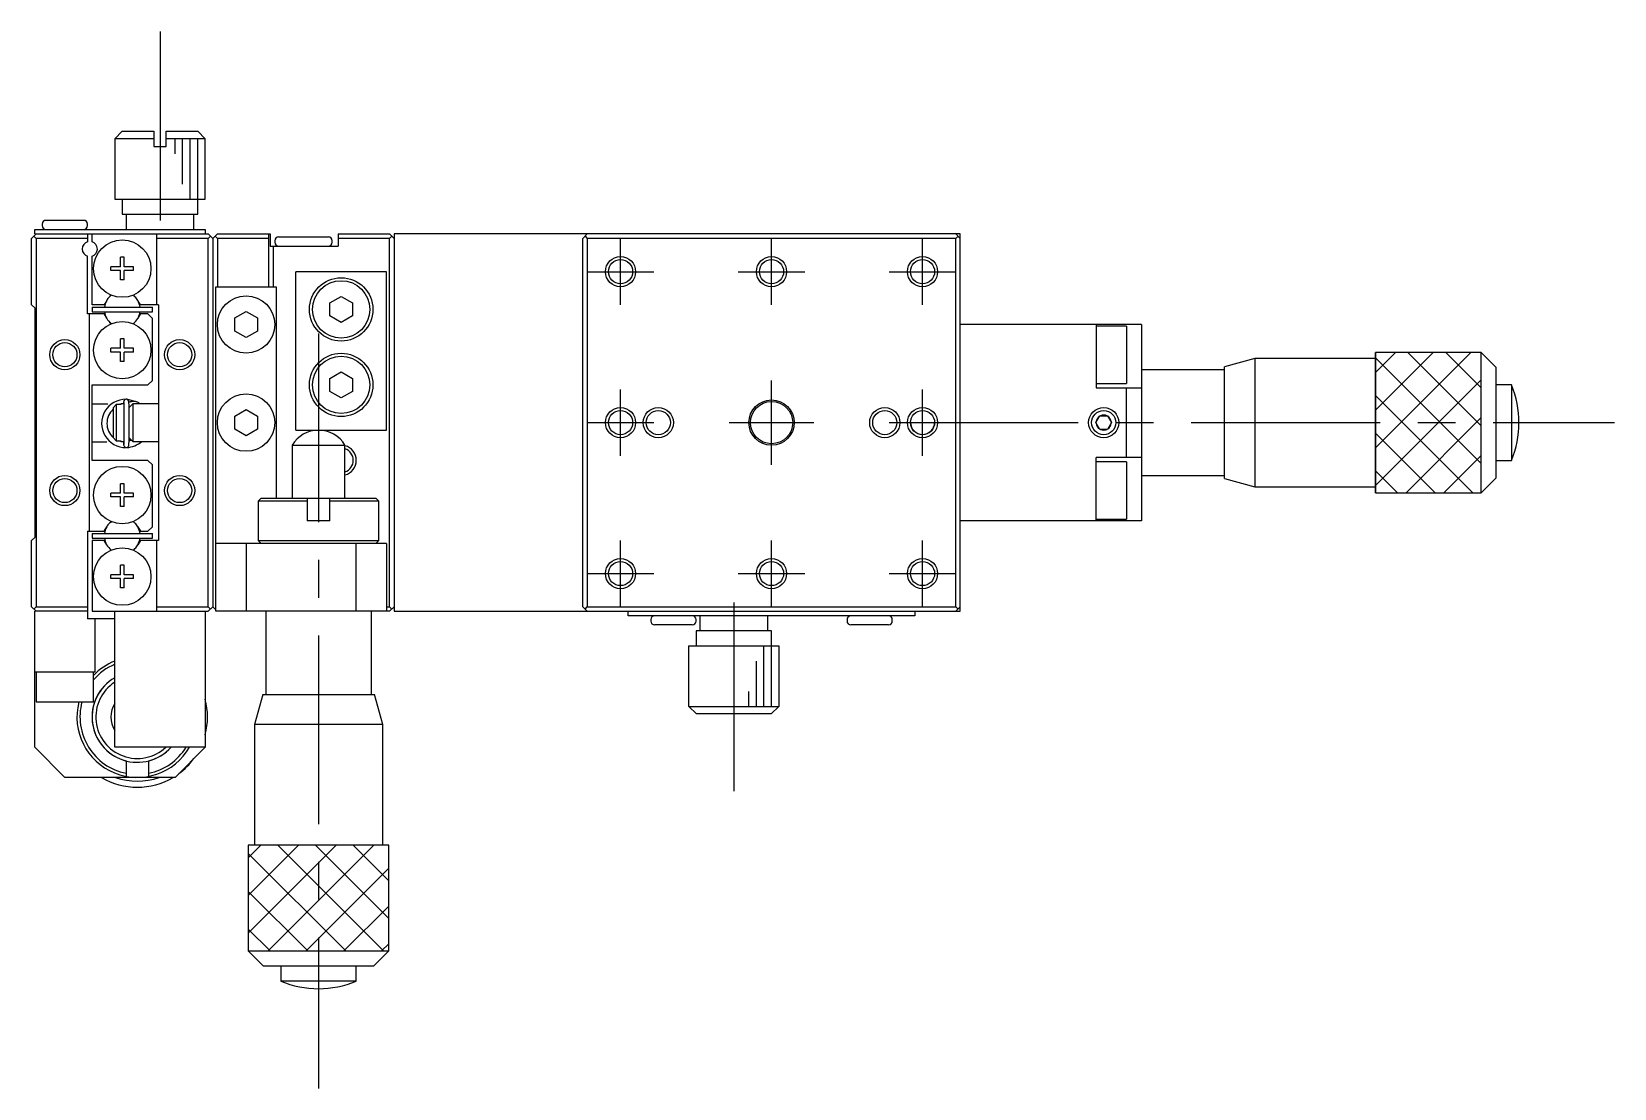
# Model space of a CAD drawing. Extents: x -23 to 401, y 1 to 303.
# Drawn here: x 32.5 to 137.3, y 125.4 to 195.4 of the extents above; entities that cross this region are included whole.
import ezdxf

# ---------------------------------------------------------------- set-up
doc = ezdxf.new("R2010")
doc.units = 0
doc.header["$LTSCALE"] = 10
doc.linetypes.add('CENTER', pattern=[2, 1.25, -0.25, 0.25, -0.25])
doc.layers.get('0').update_dxf_attribs({"linetype": 'CONTINUOUS'})
doc.layers.add('CENTER', color=1, linetype='CENTER')

msp = doc.modelspace()

# ---------------------------------------------------------------- linework, layer by layer
at = {"color": 7, "linetype": 'CONTINUOUS'}
for p, q in [((38.507842, 188.818503), (38.007842, 188.318503)), ((38.507842, 188.818503), (40.607842, 188.818503)), ((40.607842, 188.818503), (40.607842, 187.818503)), ((41.407842, 188.818503), (43.507842, 188.818503)), ((41.407842, 187.818503), (41.407842, 188.818503)), ((44.007842, 188.318503), (43.507842, 188.818503)), ((40.607842, 188.318503), (38.007842, 188.318503)), ((38.007842, 188.318503), (38.007842, 184.318503)), ((40.607842, 187.818503), (41.407842, 187.818503)), ((44.007842, 188.318503), (41.407842, 188.318503)), ((44.007842, 184.318503), (44.007842, 188.318503)), ((38.007842, 184.318503), (44.007842, 184.318503)), ((38.507842, 184.318503), (38.507842, 183.318503)), ((43.507842, 183.318503), (43.507842, 184.318503)), ((33.207842, 182.668503), (33.207842, 182.568503)), ((35.957842, 182.918503), (33.457842, 182.918503)), ((36.207842, 182.568503), (36.207842, 182.668503)), ((38.507842, 183.318503), (43.507842, 183.318503)), ((38.757842, 183.318503), (38.757842, 182.318503)), ((43.257842, 182.318503), (43.257842, 183.318503)), ((32.507842, 181.718503), (32.807842, 182.018503)), ((32.507842, 177.318503), (32.507842, 181.718503)), ((32.807842, 181.718503), (32.657842, 181.868503)), ((32.707842, 182.018503), (32.707842, 182.318503)), ((32.707842, 182.318503), (44.007842, 182.318503)), ((32.707842, 182.018503), (44.207842, 182.018503)), ((32.807842, 181.718503), (32.807842, 157.318503)), ((36.207842, 181.718503), (32.807842, 181.718503)), ((36.207842, 182.018503), (36.207842, 181.495473)), ((36.507842, 181.495473), (36.507842, 182.018503)), ((40.807842, 177.318503), (40.807842, 182.018503)), ((44.207842, 181.718503), (40.807842, 181.718503)), ((44.007842, 182.318503), (44.007842, 182.018503)), ((44.207842, 182.018503), (44.507842, 181.718503)), ((44.357842, 181.868503), (44.207842, 181.718503)), ((44.207842, 157.318503), (44.207842, 181.718503)), ((44.507842, 181.718503), (44.807842, 182.018503)), ((44.507842, 181.718503), (44.507842, 157.318503)), ((44.807842, 181.718503), (44.657842, 181.868503)), ((44.807842, 182.018503), (48.307842, 182.018503)), ((48.207842, 181.718503), (44.807842, 181.718503)), ((44.807842, 181.718503), (44.807842, 178.518503)), ((48.207842, 178.518503), (48.207842, 182.018503)), ((48.307842, 182.018503), (48.307842, 181.218503)), ((48.607842, 181.568503), (48.607842, 181.468503)), ((48.857842, 181.818503), (52.157842, 181.818503)), ((52.407842, 181.468503), (52.407842, 181.568503)), ((52.807842, 182.018503), (56.207842, 182.018503)), ((52.807842, 182.018503), (52.807842, 181.218503)), ((56.207842, 181.718503), (52.807842, 181.718503)), ((56.507842, 181.718503), (56.207842, 182.018503)), ((56.357842, 181.868503), (56.207842, 181.718503)), ((56.207842, 157.318503), (56.207842, 181.718503)), ((56.507842, 182.018503), (56.507842, 157.018503)), ((94.007842, 182.018503), (56.507842, 182.018503)), ((69.307842, 182.018503), (69.007842, 181.718503)), ((69.007842, 157.318503), (69.007842, 181.718503)), ((69.157842, 181.868503), (69.307842, 181.718503)), ((93.707842, 181.718503), (69.307842, 181.718503)), ((69.307842, 181.718503), (69.307842, 157.318503)), ((94.007842, 181.718503), (93.707842, 182.018503)), ((93.707842, 181.718503), (93.857842, 181.868503)), ((93.707842, 157.318503), (93.707842, 181.718503)), ((94.007842, 157.018503), (94.007842, 182.018503)), ((36.207842, 176.718503), (36.207842, 180.541534)), ((36.507842, 177.318503), (36.507842, 180.541534)), ((38.382842, 179.843503), (38.382842, 180.468503)), ((38.632842, 180.468503), (38.382842, 180.468503)), ((38.632842, 179.843503), (38.632842, 180.468503)), ((48.307842, 181.218503), (52.807842, 181.218503)), ((48.507842, 181.218503), (48.507842, 178.518503)), ((37.757842, 179.593503), (37.757842, 179.843503)), ((38.382842, 179.843503), (37.757842, 179.843503)), ((38.382842, 179.593503), (37.757842, 179.593503)), ((38.382842, 178.968503), (38.382842, 179.593503)), ((39.257842, 179.843503), (38.632842, 179.843503)), ((39.257842, 179.593503), (38.632842, 179.593503)), ((38.632842, 178.968503), (38.632842, 179.593503)), ((39.257842, 179.593503), (39.257842, 179.843503)), ((50.007842, 169.018503), (50.007842, 179.518503)), ((56.007842, 179.518503), (50.007842, 179.518503)), ((56.007842, 169.018503), (56.007842, 179.518503)), ((38.632842, 178.968503), (38.382842, 178.968503)), ((44.707842, 178.518503), (48.707842, 178.518503)), ((44.707842, 157.018503), (44.707842, 178.518503)), ((48.707842, 178.518503), (48.707842, 164.518503)), ((32.507842, 177.318503), (32.707842, 177.118503)), ((37.306376, 177.318503), (36.507842, 177.318503)), ((36.507842, 177.168503), (40.507842, 177.168503)), ((36.507842, 177.168503), (36.507842, 176.868503)), ((37.476839, 177.613753), (37.306376, 177.318503)), ((39.709308, 177.318503), (39.538846, 177.613753)), ((40.907842, 177.318503), (39.709308, 177.318503)), ((40.507842, 176.868503), (40.507842, 177.168503)), ((40.907842, 177.318503), (40.907842, 161.718503)), ((52.257842, 177.451516), (53.007842, 177.884529)), ((52.257842, 176.585491), (52.257842, 177.451516)), ((53.007842, 177.884529), (53.757842, 177.451516)), ((53.757842, 177.451516), (53.757842, 176.585491)), ((32.707842, 177.118503), (32.707842, 161.918503)), ((37.306376, 176.718503), (36.207842, 176.718503)), ((36.307842, 176.718503), (36.307842, 162.318503)), ((36.507842, 176.868503), (40.507842, 176.868503)), ((37.476839, 176.423253), (37.306376, 176.718503)), ((39.709308, 176.718503), (39.538846, 176.423253)), ((40.207842, 176.718503), (39.709308, 176.718503)), ((40.507842, 176.418503), (40.207842, 176.718503)), ((40.507842, 172.318503), (40.507842, 176.418503)), ((45.957842, 176.451516), (46.707842, 176.884529)), ((45.957842, 175.585491), (45.957842, 176.451516)), ((46.707842, 176.884529), (47.457842, 176.451516)), ((47.457842, 176.451516), (47.457842, 175.585491)), ((53.007842, 176.152478), (52.257842, 176.585491)), ((53.757842, 176.585491), (53.007842, 176.152478)), ((38.382842, 174.443503), (38.382842, 175.068503)), ((38.632842, 175.068503), (38.382842, 175.068503)), ((38.632842, 174.443503), (38.632842, 175.068503)), ((46.707842, 175.152478), (45.957842, 175.585491)), ((47.457842, 175.585491), (46.707842, 175.152478)), ((106.007842, 176.018503), (94.007842, 176.018503)), ((103.007842, 176.018503), (103.007842, 171.818503)), ((105.007842, 175.918503), (103.007842, 175.918503)), ((105.007842, 175.918503), (105.007842, 172.118581)), ((106.007842, 176.018503), (106.007842, 163.018503)), ((37.757842, 174.193503), (37.757842, 174.443503)), ((38.382842, 174.443503), (37.757842, 174.443503)), ((38.382842, 174.193503), (37.757842, 174.193503)), ((38.382842, 173.568503), (38.382842, 174.193503)), ((39.257842, 174.443503), (38.632842, 174.443503)), ((39.257842, 174.193503), (38.632842, 174.193503)), ((38.632842, 173.568503), (38.632842, 174.193503)), ((39.257842, 174.193503), (39.257842, 174.443503)), ((121.507842, 164.868503), (121.507842, 174.168503)), ((128.507842, 174.168503), (121.507842, 174.168503)), ((121.507842, 174.168503), (121.507842, 164.868503)), ((129.507842, 173.168503), (128.507842, 174.168503)), ((128.507842, 164.868503), (128.507842, 174.168503)), ((38.632842, 173.568503), (38.382842, 173.568503)), ((111.507842, 173.018503), (106.007842, 173.018503)), ((113.507842, 173.768503), (111.507842, 173.218503)), ((111.507842, 165.818503), (111.507842, 173.218503)), ((121.507842, 173.768503), (113.507842, 173.768503)), ((113.507842, 173.768503), (113.507842, 165.268503)), ((129.507842, 165.868503), (129.507842, 173.168503)), ((36.507842, 172.018503), (40.207842, 172.018503)), ((36.507842, 167.018503), (36.507842, 172.018503)), ((40.207842, 172.018503), (40.507842, 172.318503)), ((52.257842, 172.451516), (53.007842, 172.884529)), ((52.257842, 171.585491), (52.257842, 172.451516)), ((53.007842, 172.884529), (53.757842, 172.451516)), ((53.757842, 172.451516), (53.757842, 171.585491)), ((103.007842, 172.118503), (105.007842, 172.118503)), ((130.507842, 172.018503), (129.507842, 172.018503)), ((130.507842, 172.018503), (130.507842, 167.018503)), ((38.619253, 170.971949), (38.594877, 170.848751)), ((38.606223, 170.859014), (38.606223, 168.079359)), ((38.688421, 171.045501), (38.619253, 170.971949)), ((38.787597, 171.068833), (38.688421, 171.045501)), ((38.884402, 171.032065), (38.787597, 171.068833)), ((39.492687, 170.878462), (38.803031, 171.067238)), ((38.943282, 170.949056), (38.884402, 171.032065)), ((38.970404, 170.863835), (38.95736, 170.857702)), ((39.001128, 170.876965), (38.970404, 170.863835)), ((39.032461, 170.888545), (39.001128, 170.876965)), ((39.064325, 170.898546), (39.032461, 170.888545)), ((39.096642, 170.906946), (39.064325, 170.898546)), ((39.129332, 170.913722), (39.096642, 170.906946)), ((39.162315, 170.918859), (39.129332, 170.913722)), ((39.195511, 170.922345), (39.162315, 170.918859)), ((39.228837, 170.92417), (39.195511, 170.922345)), ((39.262212, 170.92433), (39.228837, 170.92417)), ((39.295554, 170.922825), (39.262212, 170.92433)), ((39.328781, 170.919659), (39.295554, 170.922825)), ((39.361811, 170.914838), (39.328781, 170.919659)), ((39.394563, 170.908374), (39.361811, 170.914838)), ((39.426957, 170.900284), (39.394563, 170.908374)), ((39.458913, 170.890586), (39.426957, 170.900284)), ((39.490352, 170.879304), (39.458913, 170.890586)), ((39.521197, 170.866466), (39.490352, 170.879304)), ((39.551371, 170.852102), (39.521197, 170.866466)), ((39.580798, 170.836248), (39.551371, 170.852102)), ((53.007842, 171.152478), (52.257842, 171.585491)), ((53.757842, 171.585491), (53.007842, 171.152478)), ((103.007842, 171.818503), (106.007842, 171.818503)), ((105.007842, 167.218503), (105.007842, 171.818503)), ((37.562076, 170.748503), (36.507842, 170.748503)), ((38.107842, 170.718503), (37.907842, 170.508453)), ((37.907842, 170.508453), (37.907842, 168.528554)), ((38.107842, 170.718503), (38.107842, 168.318503)), ((38.407842, 170.718503), (38.107842, 170.718503)), ((38.407842, 170.768503), (38.407842, 170.718503)), ((38.607842, 170.768503), (38.407842, 170.768503)), ((38.594877, 170.848751), (38.591131, 170.768738)), ((38.611681, 170.764665), (38.607842, 170.768503)), ((38.607842, 170.768503), (38.607842, 168.268503)), ((39.207842, 170.768503), (38.968115, 170.528776)), ((39.207842, 170.768503), (39.207842, 168.268503)), ((40.907842, 170.768503), (39.207842, 170.768503)), ((39.607919, 170.819891), (39.580798, 170.836248)), ((39.593066, 170.775273), (39.589655, 170.768503)), ((39.596174, 170.781648), (39.593066, 170.775273)), ((39.598967, 170.787602), (39.596174, 170.781648)), ((39.601435, 170.793114), (39.598967, 170.787602)), ((39.611735, 170.81351), (39.600321, 170.768545)), ((39.603567, 170.798162), (39.601435, 170.793114)), ((39.605355, 170.802727), (39.603567, 170.798162)), ((39.606793, 170.806792), (39.605355, 170.802727)), ((39.607875, 170.81034), (39.606793, 170.806792)), ((39.606975, 170.820168), (39.60776, 170.81998)), ((39.60776, 170.81998), (39.608355, 170.819492)), ((39.608437, 170.812591), (39.607875, 170.81034)), ((39.608355, 170.819492), (39.608758, 170.818703)), ((39.608807, 170.814557), (39.608437, 170.812591)), ((39.608758, 170.818703), (39.608967, 170.817616)), ((39.608984, 170.816233), (39.608807, 170.814557)), ((39.608967, 170.817616), (39.608984, 170.816233)), ((39.669069, 170.768522), (39.615551, 170.805351)), ((45.957842, 169.951516), (46.707842, 170.384529)), ((45.957842, 169.085491), (45.957842, 169.951516)), ((46.707842, 170.384529), (47.457842, 169.951516)), ((47.457842, 169.951516), (47.457842, 169.085491)), ((102.988226, 169.518503), (103.248034, 169.968503)), ((103.248035, 169.968503), (103.76765, 169.968503)), ((103.76765, 169.968503), (104.027458, 169.518503)), ((46.707842, 168.652478), (45.957842, 169.085491)), ((47.457842, 169.085491), (46.707842, 168.652478)), ((50.007842, 169.018503), (56.007842, 169.018503)), ((103.248035, 169.068503), (102.988227, 169.518503)), ((103.76765, 169.068503), (103.248035, 169.068503)), ((104.027457, 169.518503), (103.767649, 169.068503)), ((36.507842, 168.248503), (37.493056, 168.248503)), ((37.907842, 168.528554), (38.107842, 168.318503)), ((38.107842, 168.318503), (38.407842, 168.318503)), ((38.409476, 168.264541), (38.255489, 168.318269)), ((38.271127, 168.311788), (38.277842, 168.318503)), ((38.285171, 168.318233), (38.285466, 168.305949)), ((38.328116, 168.305724), (38.32195, 168.292365)), ((38.335742, 168.318503), (38.328116, 168.305724)), ((38.407842, 168.318503), (38.407842, 168.268503)), ((38.407842, 168.268503), (38.607842, 168.268503)), ((38.589142, 168.228363), (38.409476, 168.264541)), ((38.47155, 168.268374), (38.491285, 168.244682)), ((38.588008, 168.26834), (38.591577, 168.158071)), ((38.591577, 168.158071), (38.597447, 168.054393)), ((38.597447, 168.054393), (38.625388, 167.955236)), ((38.607842, 168.268503), (38.614971, 168.275632)), ((38.625388, 167.955236), (38.70367, 167.884999)), ((38.70367, 167.884999), (38.808475, 167.872132)), ((38.808475, 167.872132), (38.901805, 167.921837)), ((38.901805, 167.921837), (38.949851, 168.013427)), ((39.112423, 168.363801), (38.965786, 168.298089)), ((39.09699, 168.379348), (38.967221, 168.365425)), ((38.969812, 168.506534), (39.207842, 168.268503)), ((39.207842, 168.268503), (40.907842, 168.268503)), ((49.757842, 168.018503), (49.757842, 164.518503)), ((49.757842, 168.018503), (53.257842, 168.018503)), ((53.257842, 164.518503), (53.257842, 168.018503)), ((40.207842, 167.018503), (36.507842, 167.018503)), ((40.507842, 166.718503), (40.207842, 167.018503)), ((40.507842, 162.618503), (40.507842, 166.718503)), ((103.007842, 163.018503), (103.007842, 167.218503)), ((106.007842, 167.218503), (103.007842, 167.218503)), ((105.007842, 166.918503), (103.007842, 166.918503)), ((105.007842, 166.918503), (105.007842, 163.118581)), ((129.507842, 167.018503), (130.507842, 167.018503)), ((106.007842, 166.018503), (111.507842, 166.018503)), ((111.507842, 165.818503), (113.507842, 165.268503)), ((128.507842, 164.868503), (129.507842, 165.868503)), ((37.757842, 164.593503), (37.757842, 164.843503)), ((38.382842, 164.843503), (37.757842, 164.843503)), ((38.382842, 164.593503), (37.757842, 164.593503)), ((38.382842, 164.843503), (38.382842, 165.468503)), ((38.632842, 165.468503), (38.382842, 165.468503)), ((38.382842, 163.968503), (38.382842, 164.593503)), ((38.632842, 164.843503), (38.632842, 165.468503)), ((39.257842, 164.843503), (38.632842, 164.843503)), ((39.257842, 164.593503), (38.632842, 164.593503)), ((38.632842, 163.968503), (38.632842, 164.593503)), ((39.257842, 164.593503), (39.257842, 164.843503)), ((113.507842, 165.268503), (121.507842, 165.268503)), ((121.507842, 164.868503), (128.507842, 164.868503)), ((38.632842, 163.968503), (38.382842, 163.968503)), ((47.707842, 164.518503), (47.507842, 164.318503)), ((50.757842, 164.318503), (47.507842, 164.318503)), ((47.507842, 164.318503), (47.507842, 161.718503)), ((47.707842, 164.518503), (55.307842, 164.518503)), ((50.757842, 164.518503), (50.757842, 163.018503)), ((52.257842, 163.018503), (52.257842, 164.518503)), ((55.507842, 164.318503), (52.257842, 164.318503)), ((55.507842, 164.318503), (55.307842, 164.518503)), ((55.507842, 161.718503), (55.507842, 164.318503)), ((37.306376, 162.318503), (37.476839, 162.613753)), ((39.538846, 162.613753), (39.709308, 162.318503)), ((40.207842, 162.318503), (40.507842, 162.618503)), ((52.257842, 163.018503), (50.757842, 163.018503)), ((106.007842, 163.018503), (94.007842, 163.018503)), ((103.007842, 163.118503), (105.007842, 163.118503)), ((32.707842, 161.918503), (32.507842, 161.718503)), ((32.507842, 157.318503), (32.507842, 161.718503)), ((36.207842, 162.318503), (37.306376, 162.318503)), ((36.207842, 162.318503), (36.207842, 156.518503)), ((36.507842, 162.168503), (40.507842, 162.168503)), ((36.507842, 162.168503), (36.507842, 161.868503)), ((36.507842, 161.868503), (40.507842, 161.868503)), ((36.507842, 161.718503), (36.507842, 157.018503)), ((37.306376, 161.718503), (36.507842, 161.718503)), ((37.476839, 161.423253), (37.306376, 161.718503)), ((39.709308, 161.718503), (39.538846, 161.423253)), ((39.709308, 162.318503), (40.207842, 162.318503)), ((40.907842, 161.718503), (39.709308, 161.718503)), ((40.507842, 161.868503), (40.507842, 162.168503)), ((40.807842, 157.018503), (40.807842, 161.718503)), ((56.007842, 161.518503), (44.707842, 161.518503)), ((46.707842, 161.518503), (46.707842, 157.018503)), ((47.507842, 161.718503), (47.707842, 161.518503)), ((47.507842, 161.718503), (55.507842, 161.718503)), ((54.007842, 157.018503), (54.007842, 161.518503)), ((55.307842, 161.518503), (55.507842, 161.718503)), ((56.007842, 161.518503), (56.007842, 157.018503)), ((37.757842, 159.193503), (37.757842, 159.443503)), ((38.382842, 159.443503), (37.757842, 159.443503)), ((38.382842, 159.443503), (38.382842, 160.068503)), ((38.632842, 160.068503), (38.382842, 160.068503)), ((38.632842, 159.443503), (38.632842, 160.068503)), ((39.257842, 159.443503), (38.632842, 159.443503)), ((39.257842, 159.193503), (39.257842, 159.443503)), ((38.382842, 159.193503), (37.757842, 159.193503)), ((38.382842, 158.568503), (38.382842, 159.193503)), ((38.632842, 158.568503), (38.382842, 158.568503)), ((39.257842, 159.193503), (38.632842, 159.193503)), ((38.632842, 158.568503), (38.632842, 159.193503)), ((32.807842, 157.018503), (32.507842, 157.318503)), ((32.657842, 157.168503), (32.807842, 157.318503)), ((32.807842, 157.318503), (36.207842, 157.318503)), ((40.807842, 157.318503), (44.207842, 157.318503)), ((44.207842, 157.318503), (44.357842, 157.168503)), ((44.507842, 157.318503), (44.207842, 157.018503)), ((44.707842, 157.118503), (44.507842, 157.318503)), ((56.007842, 157.318503), (56.207842, 157.318503)), ((56.207842, 157.318503), (56.357842, 157.168503)), ((56.507842, 157.318503), (56.207842, 157.018503)), ((69.007842, 157.318503), (69.307842, 157.018503)), ((69.157842, 157.168503), (69.307842, 157.318503)), ((69.307842, 157.318503), (93.707842, 157.318503)), ((93.707842, 157.318503), (93.857842, 157.168503)), ((93.707842, 157.018503), (94.007842, 157.318503)), ((36.207842, 157.018503), (32.707842, 157.018503)), ((32.707842, 148.018503), (32.707842, 157.018503)), ((38.007842, 156.518503), (36.207842, 156.518503)), ((36.507842, 157.018503), (44.207842, 157.018503)), ((36.707842, 153.018503), (36.707842, 156.518503)), ((38.007842, 148.018503), (38.007842, 157.018503)), ((44.007842, 157.018503), (44.007842, 148.018503)), ((44.657842, 157.168503), (44.707842, 157.218503)), ((56.207842, 157.018503), (44.707842, 157.018503)), ((48.007842, 157.018503), (48.007842, 151.518503)), ((55.007842, 151.518503), (55.007842, 157.018503)), ((56.507842, 157.018503), (94.007842, 157.018503)), ((72.007842, 156.718503), (72.007842, 157.018503)), ((91.007842, 156.718503), (72.007842, 156.718503)), ((73.507842, 156.468503), (73.507842, 156.368503)), ((76.507842, 156.368503), (76.507842, 156.468503)), ((76.757842, 156.718503), (76.757842, 155.718503)), ((81.257842, 155.718503), (81.257842, 156.718503)), ((86.507842, 156.468503), (86.507842, 156.368503)), ((89.507842, 156.368503), (89.507842, 156.468503)), ((91.007842, 157.018503), (91.007842, 156.718503)), ((76.257842, 156.118503), (73.757842, 156.118503)), ((76.507842, 155.718503), (76.507842, 154.718503)), ((81.507842, 155.718503), (76.507842, 155.718503)), ((81.507842, 154.718503), (81.507842, 155.718503)), ((89.257842, 156.118503), (86.757842, 156.118503)), ((82.007842, 154.718503), (76.007842, 154.718503)), ((76.007842, 154.718503), (76.007842, 151.218503)), ((82.007842, 151.218503), (82.007842, 154.718503)), ((32.707842, 153.018503), (36.707842, 153.018503)), ((32.807842, 153.018503), (32.807842, 151.018503)), ((36.607842, 151.018503), (36.607842, 153.018503)), ((32.807842, 151.018503), (36.607842, 151.018503)), ((47.807842, 151.518503), (47.257842, 149.518503)), ((47.807842, 151.518503), (55.207842, 151.518503)), ((55.757842, 149.518503), (55.207842, 151.518503)), ((76.034629, 151.218503), (76.007842, 151.218503)), ((76.034629, 150.718503), (76.034629, 151.218503)), ((81.981056, 151.218503), (81.981056, 150.718503)), ((82.007842, 151.218503), (81.981056, 151.218503)), ((76.54005, 150.218503), (76.034629, 150.718503)), ((76.034629, 150.718503), (81.981056, 150.718503)), ((81.475635, 150.218503), (76.54005, 150.218503)), ((81.981056, 150.718503), (81.475635, 150.218503)), ((55.757842, 149.518503), (47.257842, 149.518503)), ((47.257842, 149.518503), (47.257842, 141.518503)), ((55.757842, 141.518503), (55.757842, 149.518503)), ((32.707842, 148.018503), (34.707842, 146.018503)), ((44.007842, 148.018503), (38.007842, 148.018503)), ((42.007842, 146.018503), (44.007842, 148.018503)), ((38.757842, 147.113766), (38.757842, 146.089445)), ((40.257842, 146.089445), (40.257842, 147.113766)), ((42.007842, 146.018503), (34.707842, 146.018503)), ((56.157842, 141.518503), (46.857842, 141.518503)), ((46.857842, 141.518503), (46.857842, 134.518503)), ((56.157842, 134.518503), (56.157842, 141.518503)), ((46.857842, 134.518503), (51.507842, 134.518503)), ((46.857842, 134.518503), (47.857842, 133.518503)), ((46.857842, 134.518503), (56.157842, 134.518503)), ((55.157842, 133.518503), (56.157842, 134.518503)), ((55.157842, 133.518503), (47.857842, 133.518503)), ((49.007842, 133.518503), (49.007842, 132.518503)), ((54.007842, 132.518503), (54.007842, 133.518503)), ((54.007842, 132.518503), (49.007842, 132.518503))]:
    msp.add_line(p, q, dxfattribs=at)
at = {"color": 3, "linetype": 'CONTINUOUS'}
for p, q in [((42.007842, 187.318503), (42.007842, 188.318503)), ((42.507842, 185.318503), (42.507842, 188.318503)), ((43.007842, 184.318503), (43.007842, 188.318503)), ((43.507842, 184.318503), (43.507842, 188.318503)), ((121.507842, 172.847181), (122.829164, 174.168503)), ((121.507842, 170.347181), (125.329164, 174.168503)), ((121.507842, 167.847181), (127.829164, 174.168503)), ((123.655151, 174.168503), (128.507842, 169.315812)), ((126.155151, 174.168503), (128.507842, 171.815812)), ((121.507842, 173.815812), (128.507842, 166.815812)), ((121.507842, 165.347181), (128.507842, 172.347181)), ((121.507842, 171.315812), (127.955151, 164.868503)), ((123.529164, 164.868503), (128.507842, 169.847181)), ((121.507842, 168.815812), (125.455151, 164.868503)), ((126.029164, 164.868503), (128.507842, 167.347181)), ((121.507842, 166.315812), (122.955151, 164.868503)), ((81.007842, 150.718503), (81.007842, 154.718503)), ((81.507842, 150.718503), (81.507842, 154.718503)), ((80.507842, 150.718503), (80.507842, 153.718503)), ((80.007842, 150.718503), (80.007842, 151.718503)), ((46.857842, 140.697181), (47.679165, 141.518503)), ((46.857842, 138.197181), (50.179165, 141.518503)), ((46.857842, 135.697181), (52.679165, 141.518503)), ((48.179165, 134.518503), (55.179165, 141.518503)), ((48.805151, 141.518503), (55.805151, 134.518503)), ((51.305151, 141.518503), (56.157842, 136.665812)), ((53.805151, 141.518503), (56.157842, 139.165812)), ((46.857842, 140.965812), (53.305151, 134.518503)), ((50.679165, 134.518503), (56.157842, 139.997181)), ((46.857842, 138.465812), (50.805151, 134.518503)), ((53.179165, 134.518503), (56.157842, 137.497181)), ((46.857842, 135.965812), (48.305151, 134.518503)), ((55.679165, 134.518503), (56.157842, 134.997181))]:
    msp.add_line(p, q, dxfattribs=at)
at = {"color": 7, "linetype": 'CONTINUOUS'}
for centre, radius in [((38.507842, 179.718503), 1.9), ((71.507842, 179.518503), 0.8), ((81.507842, 179.518503), 0.8), ((91.507842, 179.518503), 0.8), ((53.007842, 177.018503), 2.1), ((53.007842, 177.018503), 1.9), ((46.707842, 176.018503), 1.9), ((38.507842, 174.318503), 1.9), ((34.707842, 174.018503), 0.8), ((42.307842, 174.018503), 0.8), ((53.007842, 172.018503), 2.1), ((53.007842, 172.018503), 1.9), ((46.707842, 169.518503), 1.9), ((81.507842, 169.518503), 1.5), ((81.507842, 169.518503), 1.4), ((71.507842, 169.518503), 0.8), ((74.007842, 169.518503), 0.8), ((89.007842, 169.518503), 0.8), ((91.507842, 169.518503), 0.8), ((103.507842, 169.518503), 0.8), ((34.707842, 165.018503), 0.8), ((38.507842, 164.718503), 1.9), ((42.307842, 165.018503), 0.8), ((38.507842, 159.318503), 1.9), ((71.507842, 159.518503), 0.8), ((81.507842, 159.518503), 0.8), ((91.507842, 159.518503), 0.8)]:
    msp.add_circle(centre, radius, dxfattribs=at)
at = {"color": 3, "linetype": 'CONTINUOUS'}
for centre in [(71.507842, 179.518503), (81.507842, 179.518503), (91.507842, 179.518503), (34.707842, 174.018503), (42.307842, 174.018503), (71.507842, 169.518503), (74.007842, 169.518503), (89.007842, 169.518503), (91.507842, 169.518503), (103.507842, 169.518503), (34.707842, 165.018503), (42.307842, 165.018503), (71.507842, 159.518503), (81.507842, 159.518503), (91.507842, 159.518503)]:
    msp.add_circle(centre, 1, dxfattribs=at)
at = {"color": 7, "linetype": 'CONTINUOUS'}
for centre, radius, start, end in [((33.457842, 182.668503), 0.25, 90, 180), ((33.457842, 182.568503), 0.25, 180, 270), ((35.957842, 182.668503), 0.25, 0, 90), ((35.957842, 182.568503), 0.25, 270, 0), ((36.357842, 181.018503), 0.5, 107.457603, 252.542397), ((36.357842, 181.018503), 0.5, 287.457603, 72.542397), ((48.857842, 181.568503), 0.25, 90, 180), ((48.857842, 181.468503), 0.25, 180, 270), ((52.157842, 181.568503), 0.25, 0, 90), ((52.157842, 181.468503), 0.25, 270, 0), ((38.507842, 177.018504), 1.1905, 150.000042, 172.761629), ((38.507842, 177.018503), 1.1905, 135, 150), ((38.598842, 176.926363), 1.32, 128.260088, 134.965001), ((38.507842, 177.018504), 1.1905, 127.543078, 134.642946), ((38.507842, 177.018504), 1.1905, 44.999966, 52.456922), ((38.416842, 176.926363), 1.32, 45.034999, 51.739912), ((38.507842, 177.018503), 1.1905, 30, 45), ((38.507842, 177.018504), 1.1905, 7.238411, 30), ((38.507842, 177.018504), 1.1905, 187.238359, 210), ((38.507842, 177.018504), 1.1905, 210.000042, 232.457024), ((38.598842, 177.110644), 1.32, 225.034999, 231.739912), ((38.507842, 177.018504), 1.1905, 307.542976, 314.643568), ((38.416842, 177.110644), 1.32, 308.260088, 314.965001), ((38.507842, 177.018504), 1.1905, 314.999966, 352.761641), ((124.507842, 169.518503), 6.5, 337.380135, 22.619865), ((38.741607, 169.469145), 1.599335, 89.436236, 270.629192), ((2.665301, 169.400056), 36.311036, 357.81148381, 2.44493507), ((38.741581, 169.470748), 1.250326, 131.833987, 228.168466), ((103.507842, 169.518503), 0.5, 124.158067, 175.841933), ((103.507842, 169.518503), 0.5, 64.158067, 115.841933), ((103.507842, 169.518503), 0.5, 4.158067, 55.841933), ((51.507842, 166.987253), 2.03125, 30.510237, 149.489763), ((91.507842, 169.538503), 0.8, 180.716215, 359.283786), ((103.507842, 169.518503), 0.5, 184.158067, 235.841933), ((103.507842, 169.518503), 0.5, 244.158067, 295.841933), ((103.507842, 169.518503), 0.5, 304.158067, 355.841933), ((38.747497, 169.461458), 1.591473, 271.97534, 311.422501), ((53.007842, 167.018503), 0.8, 288.209957, 71.790043), ((38.507842, 162.018504), 1.1905, 150.000042, 172.761643), ((38.507842, 162.018503), 1.1905, 135, 150), ((38.598842, 161.926363), 1.32, 128.260088, 134.965001), ((38.507842, 162.018504), 1.1905, 127.543078, 134.642946), ((38.507842, 162.018504), 1.1905, 44.999966, 52.456922), ((38.416842, 161.926363), 1.32, 45.034999, 51.739912), ((38.507842, 162.018503), 1.1905, 30, 45), ((38.507842, 162.018504), 1.1905, 7.238411, 30), ((38.507842, 162.018504), 1.1905, 187.238411, 232.457024), ((38.507842, 162.018503), 1.1905, 315, 330), ((38.507842, 162.018504), 1.1905, 330, 352.761602), ((38.598842, 162.110644), 1.32, 225.034999, 231.739912), ((38.507842, 162.018504), 1.1905, 307.542976, 314.643568), ((38.416842, 162.110644), 1.32, 308.260088, 314.965001), ((73.757842, 156.468503), 0.25, 90, 180), ((73.757842, 156.368503), 0.25, 180, 270), ((76.257842, 156.468503), 0.25, 0, 90), ((76.257842, 156.368503), 0.25, 270, 0), ((86.757842, 156.468503), 0.25, 90, 180), ((86.757842, 156.368503), 0.25, 180, 270), ((89.257842, 156.468503), 0.25, 0, 90), ((89.257842, 156.368503), 0.25, 270, 0), ((39.507842, 150.018503), 4, 112.024313, 136.468848), ((39.507842, 150.018503), 3.8, 113.249563, 139.743387), ((39.507842, 150.018503), 3, 120, 318.189685), ((39.507842, 150.018503), 4, 165.522488, 330), ((39.507842, 150.018503), 3.8, 164.742477, 258.616887), ((39.507842, 150.018503), 4.65, 345.407449, 14.592551), ((39.507842, 150.018503), 1.75, 148.997281, 211.002719), ((39.507842, 150.018503), 3.8, 281.383113, 328.243136), ((39.507842, 150.018503), 4.65, 306.275393, 323.724607), ((39.507842, 150.018503), 4.65, 239.340738, 300.659262), ((39.507842, 150.018503), 4.25, 250.250077, 289.749923), ((51.507842, 138.518503), 6.5, 247.380135, 292.619865)]:
    msp.add_arc(centre, radius, start, end, dxfattribs=at)
at = {"color": 3, "linetype": 'CONTINUOUS'}
for centre, radius, start, end in [((53.007842, 167.018503), 1, 284.477512, 75.522488), ((39.507842, 150.018503), 3, 120, 255.522488), ((39.507842, 150.018503), 2.75, 123.055731, 313.341758), ((39.507842, 150.018503), 3, 284.477512, 318.189685)]:
    msp.add_arc(centre, radius, start, end, dxfattribs=at)
at = {"layer": 'CENTER', "color": 1, "linetype": 'CENTER'}
for p, q in [((41.007842, 195.418503), (41.007842, 180.418503)), ((71.507842, 177.318503), (71.507842, 181.718503)), ((81.507842, 177.318503), (81.507842, 181.718503)), ((91.507842, 177.318503), (91.507842, 181.718503)), ((69.307842, 179.518503), (73.707842, 179.518503)), ((79.307842, 179.518503), (83.707842, 179.518503)), ((89.307842, 179.518503), (93.707842, 179.518503)), ((51.507842, 175.418503), (51.507842, 125.418503)), ((81.507842, 166.718503), (81.507842, 172.318503)), ((71.507842, 167.318503), (71.507842, 171.718503)), ((91.507842, 167.318503), (91.507842, 171.718503)), ((69.307842, 169.518503), (73.707842, 169.518503)), ((78.707842, 169.518503), (84.307842, 169.518503)), ((89.307842, 169.518503), (137.324658, 169.518503)), ((71.507842, 157.318503), (71.507842, 161.718503)), ((81.507842, 157.318503), (81.507842, 161.718503)), ((91.507842, 157.318503), (91.507842, 161.718503)), ((69.307842, 159.518503), (73.707842, 159.518503)), ((79.307842, 159.518503), (83.707842, 159.518503)), ((89.307842, 159.518503), (93.707842, 159.518503)), ((79.007842, 157.606092), (79.007842, 145.044975))]:
    msp.add_line(p, q, dxfattribs=at)

doc.saveas('drawing.dxf')
